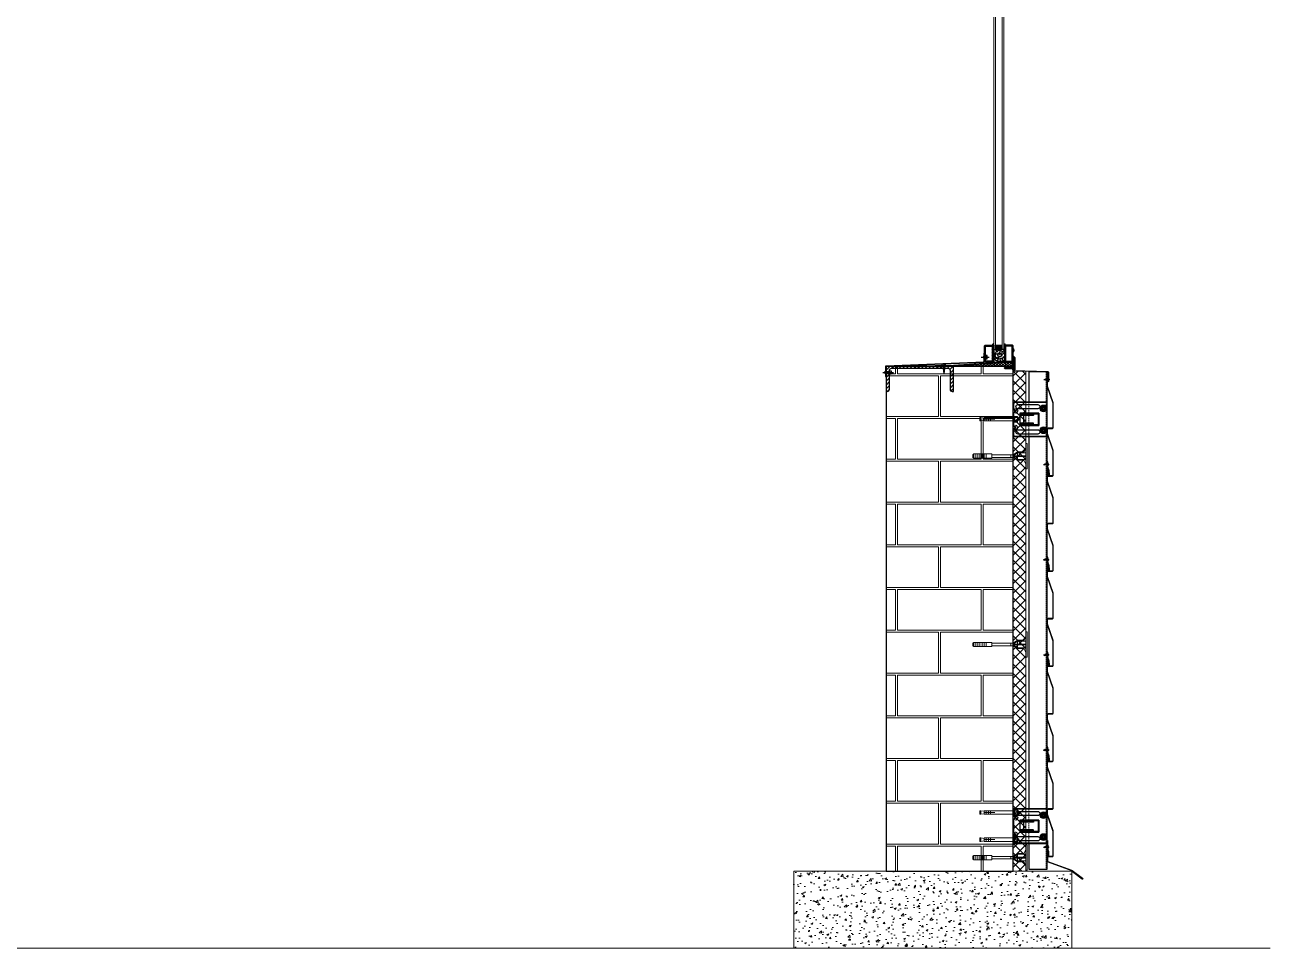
# Model space of a CAD drawing. Header units: millimetres. Extents: x 3616 to 17812, y 1698 to 9799.
# Drawn here: x 14854 to 17812, y 5411 to 7605 of the extents above; entities that cross this region are included whole.
import ezdxf

# ---------------------------------------------------------------- set-up
doc = ezdxf.new("R2010")
doc.units = ezdxf.units.MM
for name, pattern in [('ACAD_ISO02W100', [15, 12, -3]), ('невидимая2', [4.7625, 3.175, -1.5875]), ('ОСЕВАЯ', [50.8, 31.75, -6.35, 6.35, -6.35])]:
    doc.linetypes.add(name, pattern=pattern)
for name, color, linetype, lineweight in [('1', 250, 'Continuous', 30), ('2', 5, 'Continuous', 30), ('3', 4, 'Continuous', 15), ('30', 233, 'Continuous', 5), ('4', 233, 'Continuous', 30), ('6', 191, 'Continuous', 30), ('An', 6, 'Continuous', 20), ('brackets 80х80', 250, 'Continuous', 30), ('d1', 4, 'Continuous', 5), ('foam', 3, 'Continuous', 5), ('hatch', 6, 'Continuous', 5), ('hidden', 30, 'невидимая2', 5), ('Siding', 3, 'Continuous', 30)]:
    doc.layers.add(name, color=color, linetype=linetype, lineweight=lineweight)
for name, color, linetype in [('B', 82, 'Continuous'), ('base', 5, 'Continuous'), ('wall2', 250, 'Continuous')]:
    doc.layers.add(name, color=color, linetype=linetype)
pattern_1 = [(45, (17875.88, 1174.1216), (-4.4194174, 4.4194174), [])]

# ---------------------------------------------------------------- blocks, each defined once
blk = doc.blocks.new('wind det')
h = blk.add_hatch()
h.set_pattern_fill('LINE', color=256, scale=0.5, angle=45, style=0)
h.set_pattern_definition([(135, (189169.0732, -31589.4745), (1.122532015, 1.122532015), [])])
h.paths.add_polyline_path([(39219.5, 1501.2), (39223.5, 1501.2), (39223.5, 1489.7), (39223.5, 1471.2), (39219.5, 1471.2)])
h = blk.add_hatch()
h.set_pattern_fill('ANSI31', color=256, scale=20, style=0)
h.set_pattern_definition([(45, (17155.2826, 1174.1216), (-1.76776695, 1.76776695), [])])
h.paths.add_polyline_path([(39243.5, 1465.2), (39243.4, 1465.7), (39243.4, 1466.6), (39243.5, 1467), (39243.5, 1475.7), (39243.5, 1479.2, 0.414214), (39240.5, 1482.2), (39226.5, 1482.2, 0.414214), (39223.5, 1479.2), (39223.5, 1445.2, 0.414214), (39226.5, 1442.2), (39240.5, 1442.2, 0.414214), (39243.5, 1445.2)])
h.paths.add_polyline_path([(39241.5, 1445.2, -0.414214), (39240.5, 1444.2), (39226.5, 1444.2, -0.414214), (39225.5, 1445.2), (39225.5, 1479.2, -0.414214), (39226.5, 1480.2), (39240.5, 1480.2, -0.414214), (39241.5, 1479.2)], flags=16)
h.paths.add_polyline_path([(39273.5, 1479.2, -0.414214), (39274.5, 1480.2), (39288.5, 1480.2, -0.414214), (39289.5, 1479.2), (39289.5, 1474), (39291.5, 1474.2), (39291.5, 1479.2, 0.414214), (39288.5, 1482.2), (39278.4, 1482.2), (39274.5, 1482.2, 0.414214), (39271.5, 1479.2), (39271.5, 1452.2), (39271.5, 1445.2, 0.414214), (39274.5, 1442.2), (39288.5, 1442.2, 0.414214), (39291.5, 1445.2), (39291.5, 1465.5), (39291.5, 1470.2), (39289.5, 1470.5), (39289.5, 1445.2, -0.414214), (39288.5, 1444.2), (39275.5, 1444.2), (39274.5, 1444.2, -0.414214), (39273.5, 1445.2)])
h.paths.add_polyline_path([(39229.5, 1470.6), (39237.5, 1470.6), (39237.5, 1464.6), (39229.5, 1464.6)], flags=8)
h = blk.add_hatch()
h.set_pattern_fill('NET', color=256, scale=0.5, angle=45, style=0)
h.set_pattern_definition([(225, (91617.4024, -24835.7058), (1.122532015, -1.122532015), []), (315, (91617.4024, -24835.7058), (1.122532015, 1.122532015), [])])
h.paths.add_polyline_path([(39269.5, 1452.2), (39271.5, 1452.2), (39271.5, 1479.2), (39271.5, 1482.2), (39269.5, 1482.2)])
for points in [[(39223.5, 1467.2), (39219.5, 1471.2), (39223.5, 1471.2)], [(39249.5, 1452.2), (39249.5, 1449.2), (39265.5, 1449.2), (39265.5, 1452.2)]]:
    blk.add_hatch(color=256).paths.add_polyline_path(points)
h = blk.add_hatch()
h.set_pattern_fill('NET', color=256, scale=0.1, angle=-135, style=0)
h.set_pattern_definition([(135, (189169.07324, -31589.97448), (0.224506403, 0.224506403), []), (45, (189169.07324, -31589.97448), (0.224506403, -0.224506403), [])])
h.paths.add_polyline_path([(39243.5, 1452.2), (39245.5, 1452.2), (39245.5, 1438.7, -0.414214), (39242, 1442.2), (39243.5, 1442.2)])
h = blk.add_hatch()
h.set_pattern_fill('NET', color=256, scale=0.1, angle=-135, style=0)
h.set_pattern_definition([(135, (189170.07324, -31589.97448), (0.224506403, 0.224506403), []), (45, (189170.07324, -31589.97448), (0.224506403, -0.224506403), [])])
h.paths.add_polyline_path([(39271.5, 1442.2), (39273, 1442.2, -0.414214), (39269.5, 1438.7), (39269.5, 1452.2), (39271.5, 1452.2)])
at = {"layer": 'foam'}
h = blk.add_hatch(dxfattribs=at)
h.set_pattern_fill('HEX', color=256, scale=0.15, angle=-90, style=0)
h.set_pattern_definition([(90, (91617.4024, -24835.7058), (-0.824889, 1e-16), [0.47625, -0.9525]), (210, (91617.4024, -24835.7058), (0.4124445, -0.714374829), [0.47625, -0.9525]), (150, (91617.4024, -24835.2295), (-0.4124445, -0.714374829), [0.47625, -0.9525])])
h.paths.add_polyline_path([(39265.5, 1442.2), (39265.5, 1449.2), (39249.5, 1449.2), (39249.5, 1442.2)])
for p, q in [((39219.5, 1471.2), (39223.5, 1467.2)), ((39245.5, 1452.2), (39269.5, 1452.2)), ((39271.5, 1452.2), (39271.5, 1442.2)), ((39242, 1442.2), (39243.5, 1442.2)), ((39249.5, 1449.2), (39265.5, 1449.2)), ((39265.5, 1442.2), (39249.5, 1442.2)), ((39265.5, 1449.2), (39265.5, 1442.2)), ((39273, 1442.2), (39271.5, 1442.2))]:
    blk.add_line(p, q)
for points in [[(39223.5, 1471.2), (39219.5, 1471.2), (39219.5, 1501.2), (39223.5, 1501.2)], [(39243.5, 1452.2), (39269.5, 1452.2), (39269.5, 1482.2), (39243.5, 1482.2)], [(39271.5, 1452.2), (39269.5, 1452.2), (39269.5, 1482.2), (39271.5, 1482.2)]]:
    blk.add_lwpolyline(points, close=True)
for points in [[(39240.5, 1442.2, 0.414214), (39243.5, 1445.2), (39243.5, 1479.2, 0.414214), (39240.5, 1482.2), (39226.5, 1482.2, 0.414214), (39223.5, 1479.2), (39223.5, 1445.2, 0.414214), (39226.5, 1442.2)], [(39240.5, 1444.2, 0.414214), (39241.5, 1445.2), (39241.5, 1479.2, 0.414214), (39240.5, 1480.2), (39226.5, 1480.2, 0.414214), (39225.5, 1479.2), (39225.5, 1445.2, 0.414214), (39226.5, 1444.2)]]:
    blk.add_lwpolyline(points, format="xyb", close=True)
for points in [[(39278.4, 1482.2), (39288.5, 1482.2, -0.414214), (39291.5, 1479.2), (39291.5, 1445.2, -0.414214), (39288.5, 1442.2), (39274.5, 1442.2, -0.414214), (39271.5, 1445.2), (39271.5, 1479.2, -0.414214), (39274.5, 1482.2), (39278.4, 1482.2)], [(39275.5, 1444.2), (39274.5, 1444.2, -0.414214), (39273.5, 1445.2), (39273.5, 1479.2, -0.414214), (39274.5, 1480.2), (39288.5, 1480.2, -0.414214), (39289.5, 1479.2), (39289.5, 1445.2, -0.414214), (39288.5, 1444.2), (39275.5, 1444.2)]]:
    blk.add_lwpolyline(points, format="xyb")
blk.add_lwpolyline([(39241.5, 1475.7), (39241.5, 1478.2)])
for centre, radius, start, end in [((39240.5, 1479.2), 3, 360, 90), ((39245.5, 1442.2), 3.5, 180, 270), ((39269.5, 1442.2), 3.5, 270, 0)]:
    blk.add_arc(centre, radius, start, end)
at = {"layer": '3'}
for p, q in [((39245.5, 1452.2), (39245.5, 892.2)), ((39249.5, 1452.2), (39249.5, 892.2)), ((39265.5, 1452.2), (39265.5, 892.2)), ((39269.5, 1452.2), (39269.5, 892.2))]:
    blk.add_line(p, q, dxfattribs=at)
at = {"layer": 'B'}
blk.add_lwpolyline([(39243.5, 1452.2), (39269.5, 1452.2), (39269.5, 1482.2), (39243.5, 1482.2)], close=True, dxfattribs=at)
at = {"layer": 'B', "linetype": 'ByBlock'}
for points in [[(39243.5, 1477.6), (39244.2, 1478.1), (39245.8, 1479.1), (39247.5, 1479.9), (39249.2, 1480.4), (39250.8, 1480.8), (39252.4, 1481.1), (39254, 1481.3), (39255.5, 1481.4), (39257, 1481.3), (39258.4, 1481.1), (39259.7, 1480.8), (39261, 1480.4), (39262.2, 1479.8), (39263.4, 1479.1), (39264.5, 1478.3), (39265.5, 1477.4), (39266.4, 1476.5), (39267.3, 1475.4), (39268, 1474.4), (39268.7, 1473.3), (39269.2, 1472.2), (39269.5, 1471.6)], [(39251.5, 1471.6), (39249, 1476.1), (39247.3, 1480), (39246.6, 1482.2)], [(39253.9, 1477.1), (39255.2, 1482.2)], [(39257.5, 1471), (39259.6, 1474.7), (39261, 1478.1), (39261.9, 1481.2), (39262.1, 1482.2)], [(39245.2, 1474.8), (39243.5, 1476.6)], [(39248.2, 1469.4), (39243.5, 1470.8)], [(39253.4, 1465.4), (39246.6, 1462.2), (39243.5, 1462.1)], [(39250.4, 1460.6), (39249.4, 1459), (39248.4, 1457.6), (39247.4, 1456.5), (39246.5, 1455.6), (39245.7, 1454.7), (39245, 1453.9), (39244.3, 1453.1), (39243.7, 1452.2)], [(39255.3, 1469.9), (39257, 1469.1), (39258.3, 1468.3), (39259.3, 1467.5), (39259.9, 1466.7), (39260.3, 1465.9), (39260.5, 1465.1), (39260.5, 1464.4), (39260.4, 1463.8), (39260.3, 1463.2), (39260.1, 1462.7), (39259.8, 1462.3), (39259.5, 1461.9), (39259.2, 1461.6), (39258.7, 1461.3), (39258.3, 1461.1), (39257.8, 1461), (39257.2, 1460.9), (39256.6, 1460.9), (39255.9, 1460.9), (39255.3, 1460.9), (39254.6, 1461), (39254, 1461.2), (39253.4, 1461.4), (39252.9, 1461.6), (39252.4, 1461.9), (39252, 1462.3), (39251.6, 1462.7), (39251.3, 1463.2), (39251.1, 1463.7), (39250.9, 1464.2), (39250.8, 1464.8), (39250.7, 1465.5), (39250.6, 1466.1), (39250.7, 1466.8), (39250.9, 1467.5), (39251.3, 1468.2), (39251.8, 1468.7), (39252.7, 1469.2), (39253.8, 1469.6), (39255.3, 1469.9)], [(39257, 1464.9), (39255.3, 1460.5), (39254.3, 1456.3), (39253.9, 1452.3), (39253.9, 1452.2)], [(39260.1, 1459.2), (39265.1, 1452.7), (39265.2, 1452.2)], [(39260.4, 1470.4), (39266.2, 1473.2), (39269.5, 1476.7)], [(39262.3, 1463.9), (39264.1, 1463), (39265.5, 1462.5), (39266.6, 1462.1), (39267.6, 1462), (39268.5, 1462.1), (39269.5, 1462.5)], [(39269.5, 1454.3), (39269.2, 1453.8), (39268.5, 1452.6), (39268.2, 1452.2)]]:
    blk.add_lwpolyline(points, dxfattribs=at)
blk.add_lwpolyline([(39256.9, 1475.3), (39257.7, 1475.3), (39258.6, 1475.3), (39259.5, 1475.1), (39260.4, 1474.9), (39261.2, 1474.6), (39262, 1474.3), (39262.7, 1473.8), (39263.4, 1473.3), (39264, 1472.7), (39264.5, 1472), (39264.9, 1471.2), (39265.2, 1470.4), (39265.5, 1469.5), (39265.7, 1468.5), (39265.8, 1467.4), (39265.9, 1466.3), (39265.9, 1465.2), (39265.8, 1464), (39265.6, 1462.8), (39265.4, 1461.6), (39265.1, 1460.5), (39264.7, 1459.4), (39264.2, 1458.3), (39263.5, 1457.4), (39262.8, 1456.6), (39261.9, 1455.9), (39261, 1455.4), (39260, 1454.9), (39259, 1454.6), (39258, 1454.4), (39256.9, 1454.3), (39255.9, 1454.3), (39254.9, 1454.4), (39253.9, 1454.6), (39252.9, 1454.9), (39252, 1455.3), (39251, 1455.8), (39250.2, 1456.3), (39249.3, 1457), (39248.4, 1457.7), (39247.6, 1458.4), (39246.8, 1459.2), (39246, 1460.1), (39245.3, 1461), (39244.7, 1461.9), (39244.2, 1462.9), (39243.8, 1463.8), (39243.5, 1464.7), (39243.4, 1465.7), (39243.4, 1466.6), (39243.5, 1467.4), (39243.7, 1468.3), (39244.1, 1469), (39244.5, 1469.8), (39244.9, 1470.4), (39245.4, 1471), (39246, 1471.5), (39246.6, 1472), (39247.2, 1472.4), (39247.9, 1472.7), (39248.5, 1473), (39249.2, 1473.2), (39249.9, 1473.5), (39250.7, 1473.8), (39251.4, 1474), (39252.1, 1474.3), (39252.9, 1474.5), (39253.6, 1474.8), (39254.4, 1475), (39255.2, 1475.1), (39256, 1475.2)], close=True, dxfattribs=at)
blk = doc.blocks.new('5х20')
blk.add_line((0, 5.1), (0, -5.1))
at = {"layer": 'base'}
for p, q in [((0, 2.5), (-20, 0)), ((0, 3.2), (0, -3.2)), ((0, -2.5), (-20, 0))]:
    blk.add_line(p, q, dxfattribs=at)
blk.add_lwpolyline([(4.4, -0.6), (2.5, -0.6), (2.5, 0.6), (4.4, 0.6)], dxfattribs=at)
for centre, start, end in [((-1.1, -0.4), 10.5848, 78.3684), ((-1.1, 0.4), 281.6316, 349.4152)]:
    blk.add_arc(centre, 5.6, start, end, dxfattribs=at)
at = {"layer": 'Siding'}
blk.add_line((4.4, 0), (-20, 0), dxfattribs=at)
blk = doc.blocks.new('I 16')
blk.add_lwpolyline([(-60, 0), (0, 0), (0, 160), (-60, 160), (-60, 157, 0.414214), (-55, 152), (-10, 152, -0.414214), (-5, 147), (-5, 13, -0.414214), (-10, 8), (-55, 8, 0.414214), (-60, 3)], format="xyb", close=True)
blk = doc.blocks.new('4a')
at = {"linetype": 'Continuous'}
h = blk.add_hatch(dxfattribs=at)
h.set_pattern_fill('ANSI31', color=256, scale=50, style=0)
h.set_pattern_definition(pattern_1)
h.paths.add_polyline_path([(39373.5, 1547.2, 0.414214), (39368.5, 1552.2), (39365.5, 1552.2), (39365.5, 1492.2), (39386.1, 1492.2), (39386.8, 1497.2), (39378.5, 1497.2, -0.414214), (39373.5, 1502.2)])
h = blk.add_hatch(dxfattribs=at)
h.set_pattern_fill('ANSI31', color=256, scale=50, style=0)
h.set_pattern_definition(pattern_1)
h.paths.add_polyline_path([(39525.5, 1552.2), (39522.5, 1552.2, 0.414214), (39517.5, 1547.2), (39517.5, 1502.2, -0.414214), (39512.5, 1497.2), (39390.1, 1497.2), (39390.8, 1492.2), (39525.5, 1492.2)])
at = {"layer": 'foam', "linetype": 'Continuous'}
h = blk.add_hatch(dxfattribs=at)
h.set_pattern_fill('HONEY', color=256, scale=20, style=0)
h.set_pattern_definition([(0, (17875.8797, 1174.1216), (3.75, 2.1650635), [2.5, -5]), (120, (17875.8797, 1174.1216), (-3.75, 2.16506351), [2.5, -5]), (60, (17875.8797, 1174.1216), (8e-09, 4.33012701), [-5, 2.5])])
h.paths.add_polyline_path([(39223.5, 1492.2), (39223.5, 1479.2, -0.414214), (39226.5, 1482.2), (39226.5, 1483.7), (39243.4, 1483.7), (39365.4, 1492.2)])
for p, q in [((39526, 1497), (39526, 1516.3)), ((39526.3, 1492.8), (39526.3, 1516.3)), ((39526.8, 1492.8), (39526.8, 1516.3)), ((39525.5, 1492.2), (39223.5, 1492.2)), ((39291.5, 1480.8), (39292, 1480.8)), ((39291.5, 1480.8), (39291.5, 1461.5)), ((39292, 1480.8), (39292, 1461.5)), ((39292.3, 1481.1), (39292.3, 1461.5)), ((39292.8, 1481.1), (39292.8, 1461.5)), ((39408.5, 1490.7), (39365.5, 1490.7)), ((39525.7, 1492.2), (39375.2, 1492.2)), ((39525.5, 1497), (39526, 1497))]:
    blk.add_line(p, q)
at = {"linetype": 'Continuous'}
for p, q in [((39226.5, 1483.7), (39243.5, 1483.7)), ((39226.5, 1483.7), (39226.5, 1482.2)), ((39226.5, 1482.2), (39243.5, 1482.2)), ((39243.3, 1483.7), (39365.3, 1492.2)), ((39243.5, 1482.2), (39365.5, 1490.7)), ((39525.5, 1492.2), (39293.4, 1482.2)), ((39525.9, 1491.7), (39293.4, 1481.7)), ((39408.5, 1492.2), (39408.5, 1490.7))]:
    blk.add_line(p, q, dxfattribs=at)
at = {"color": 3, "linetype": 'ОСЕВАЯ'}
for p, q in [((39533.2, 1507), (39507.8, 1507)), ((39533.2, 1507), (39514.9, 1507)), ((39299.2, 1470.8), (39280.9, 1470.8))]:
    blk.add_line(p, q, dxfattribs=at)
for points in [[(39528.3, 1507), (39528.3, 1506), (39527.3, 1504), (39526.8, 1504), (39526.8, 1505), (39517.5, 1505), (39517.5, 1503), (39513.5, 1503), (39513.5, 1511), (39517.5, 1511), (39517.5, 1509), (39526.8, 1509), (39526.8, 1510), (39527.3, 1510), (39528.3, 1508), (39528.3, 1507)], [(39294.3, 1470.8), (39294.3, 1471.8), (39293.3, 1473.8), (39292.8, 1473.8), (39292.8, 1472.8), (39289.5, 1472.8), (39289.5, 1474.8), (39285.5, 1474.8), (39285.5, 1466.8), (39289.5, 1466.8), (39289.5, 1468.8), (39292.8, 1468.8), (39292.8, 1467.8), (39293.3, 1467.8), (39294.3, 1469.8), (39294.3, 1470.8)]]:
    blk.add_lwpolyline(points)
for centre, radius, start, end in [((39526.1, 1516.3), 0.688, 0, 180), ((39526.1, 1516.3), 0.138, 0, 180), ((39293.4, 1481.1), 1.1, 90, 180), ((39293.4, 1481.1), 0.55, 90, 180), ((39525.7, 1492.8), 1.1, 270, 0), ((39525.7, 1492.8), 0.55, 270, 0), ((39292.1, 1461.5), 0.688, 180, 0), ((39292.1, 1461.5), 0.138, 180, 0)]:
    blk.add_arc(centre, radius, start, end)
at = {"linetype": 'Continuous', "rotation": 270}
blk.add_blockref('I 16', (39365.5, 1492.2), dxfattribs=at)
at = {"rotation": 270}
blk.add_blockref('5х20', (39388.5, 1490.7), dxfattribs=at)
blk = doc.blocks.new('deco')
at = {"layer": '3'}
for p, q in [((-0.29, 0), (-0.29, 1.2)), ((0.29, 0), (0.29, 1.2))]:
    blk.add_line(p, q, dxfattribs=at)
at = {"layer": '4'}
for p, q in [((0, 1.48), (-0.5, 1)), ((-0.5, 0), (-0.5, 1)), ((0.5, 0), (-0.5, 0)), ((0, 1.48), (0.5, 1)), ((0.5, 0), (0.5, 1)), ((1.52, 0), (-1.52, 0)), ((-1.52, 0), (-1.52, -0.11)), ((-1.52, -0.11), (1.52, -0.11)), ((-0.08, -0.23), (-0.46, -0.23)), ((0.08, -0.17), (-0.08, -0.17)), ((-0.08, -0.17), (-0.08, -0.23)), ((0.08, -0.23), (0.08, -0.17)), ((0.46, -0.23), (0.08, -0.23)), ((1.52, -0.11), (1.52, 0))]:
    blk.add_line(p, q, dxfattribs=at)
for major_axis, start_param, end_param in [((-1.52, 0), 0.791077, 1.266344), ((1.52, 0), -1.266344, -0.791077)]:
    blk.add_ellipse((0, 0.24), major_axis=major_axis, ratio=0.329918, start_param=start_param, end_param=end_param, dxfattribs=at)
blk = doc.blocks.new('AN1')
at = {"color": 0, "linetype": 'ACAD_ISO02W100', "lineweight": 13, "ltscale": 5}
for p, q in [((-276.1, 96.7), (-266, 96.7)), ((-276.1, 92.2), (-266, 92.2)), ((-276.1, 87.2), (-266, 87.2)), ((-276.1, 82.2), (-266, 82.2)), ((-276.1, 77.1), (-266, 77.1)), ((-276.1, 72.1), (-266, 72.1)), ((-276.1, 67.1), (-266, 67.1)), ((-274.2, 8.3), (-268.2, 8.3)), ((-270.2, 3.2), (-270.2, -27)), ((-281, -6.8), (-261.1, -6.8))]:
    blk.add_line(p, q, dxfattribs=at)
blk.add_lwpolyline([(-276.1, 53.7), (-266, 53.7), (-266, 96.7), (-267.9, 98.9), (-274.5, 98.9), (-276.1, 96.7)], close=True, dxfattribs=at)
for points in [[(-274.2, 53.7), (-274.2, 3.2), (-281, -6.8), (-281, -22.2), (-290.1, -27)], [(-253, -27), (-261.1, -22.2), (-261.1, -6.8), (-268.2, 3.2), (-268.2, 53.7)], [(-278.9, -27), (-278.9, -6.8), (-272.2, 3.2), (-272.2, -27)], [(-270.2, 3.2), (-263.1, -6.8), (-263.1, -27)], [(-301.4, -30), (-241, -30), (-241, -27), (-301.4, -27), (-301.4, -30)]]:
    blk.add_lwpolyline(points, dxfattribs=at)
blk = doc.blocks.new('R1')
at = {"layer": '6'}
for points in [[(9082.7, 701.5), (9078, 698.8), (9078, 693.3), (9082.7, 690.5), (9087.5, 693.3), (9087.5, 698.8)], [(9134.7, 701.5), (9130, 698.8), (9130, 693.3), (9134.7, 690.5), (9139.5, 693.3), (9139.5, 698.8)]]:
    blk.add_lwpolyline(points, close=True, dxfattribs=at)
for centre, radius in [((9082.7, 696), 8), ((9082.7, 696), 6.5), ((9082.7, 696), 5.5), ((9082.7, 696), 4.76), ((9134.7, 696), 8), ((9134.7, 696), 6.5), ((9134.7, 696), 5.5), ((9134.7, 696), 4.76)]:
    blk.add_circle(centre, radius, dxfattribs=at)
at = {"layer": 'brackets 80х80'}
blk.add_line((9095.7, 648.6), (9121.7, 648.6), dxfattribs=at)
for points in [[(9124.9, 625.7, -0.648545), (9132.5, 625.4, 0.31825), (9134.4, 624), (9147.7, 624, 0.414214), (9149.7, 626), (9149.7, 705), (9067.7, 705), (9067.7, 626, 0.414214), (9069.7, 624), (9083.1, 624, 0.31825), (9085, 625.4, -0.708231), (9092.5, 625.4, 0.31825), (9094.4, 624), (9122.7, 624, 0.282892), (9124.9, 625.7), (9124.9, 625.7)], [(9068.7, 705), (9068.7, 627, 0.414214), (9070.7, 625), (9082.4, 625, 0.290053), (9084.2, 626.2, -0.633394), (9093.3, 626.2, 0.290053), (9095.1, 625), (9122.4, 625, 0.290053), (9124.2, 626.2, -0.633394), (9133.3, 626.2, 0.290053), (9135.1, 625), (9146.7, 625, 0.414214), (9148.7, 627), (9148.7, 705)], [(9096.6, 640.8), (9097.5, 642.2), (9097.5, 671.2, -1), (9099.5, 671.2), (9099.5, 642.2), (9100.5, 640.8)], [(9120.9, 640.8), (9119.9, 642.2), (9119.9, 671.2, 1), (9117.9, 671.2), (9117.9, 642.2), (9117, 640.8)], [(9082.5, 630.4, 0.317681), (9083.7, 630.9, -0.786444), (9093.7, 630.9, 0.315935), (9095.2, 630.4, 1.393721)], [(9135, 630.4, -0.317681), (9133.7, 630.9, 0.786444), (9123.7, 630.9, -0.315935), (9122.3, 630.4, -1.393721)]]:
    blk.add_lwpolyline(points, format="xyb", dxfattribs=at)
for points in [[(9073.7, 682.5, -1), (9083.7, 682.5), (9083.7, 635.5, -1), (9073.7, 635.5)], [(9133.7, 682.5, -1), (9143.7, 682.5), (9143.7, 635.5, -1), (9133.7, 635.5)]]:
    blk.add_lwpolyline(points, format="xyb", close=True, dxfattribs=at)
for points in [[(9094.2, 685), (9094.2, 640), (9123.2, 640), (9123.2, 685)], [(9094.2, 685), (9123.2, 685)], [(9094.2, 640), (9095.7, 648.6), (9095.7, 683.5), (9121.7, 683.5), (9121.7, 648.6), (9123.2, 640)]]:
    blk.add_lwpolyline(points, dxfattribs=at)
at = {"layer": 'hidden'}
for points in [[(9078.8, 694, -0.8), (9078.8, 698), (9086.6, 698, -0.8), (9086.6, 694)], [(9130.8, 694, -0.8), (9130.8, 698), (9138.6, 698, -0.8), (9138.6, 694)]]:
    blk.add_lwpolyline(points, format="xyb", close=True, dxfattribs=at)
for centre in [(9082.7, 696), (9134.7, 696)]:
    blk.add_circle(centre, 2, dxfattribs=at)
blk = doc.blocks.new('8х70')
at = {"layer": 'An'}
for p, q in [((-4, 3), (-4, 9)), ((-4, 2.6), (-4, 3)), ((-4, 1), (-4, 1.6)), ((-3, 11), (-2, 12)), ((-2, 12), (2, 12)), ((3, 11), (2, 12)), ((4, 3), (4, 9)), ((4, 2.4), (4, 3)), ((4, 1), (4, 1.4)), ((-4, -55), (4, -55)), ((0, -70), (0, -45)), ((-4, -60), (4, -60)), ((-4, -65), (4, -65)), ((-4, -78), (-3, -70)), ((4, -78), (3, -70))]:
    blk.add_line(p, q, dxfattribs=at)
at = {"layer": 'An', "lineweight": 5}
for p, q in [((-2, 12), (-2, 9)), ((2, 12), (2, 9))]:
    blk.add_line(p, q, dxfattribs=at)
at = {"layer": 'An'}
for points in [[(-7.6, 0), (7.6, 0), (7.6, 1), (-7.6, 1)], [(-7, 3), (7, 3), (7, 9), (-7, 9)], [(-4, 0), (4, 0), (4, -70), (-4, -70)], [(-3, 9), (3, 9), (3, 11), (-3, 11)], [(-4, -80), (4, -80), (4, -78), (-4, -78)]]:
    blk.add_lwpolyline(points, close=True, dxfattribs=at)
for points in [[(-7, 3), (0, 2), (0, 1), (-7, 2), (-7, 3)], [(0, 3), (7, 2), (7, 1), (0, 2), (0, 3)]]:
    blk.add_lwpolyline(points, dxfattribs=at)
blk = doc.blocks.new('a4')
at = {"layer": '2'}
for p, q in [((-1.1, 0), (-0.5, 0.1)), ((-1.1, 0), (1.1, 0)), ((-0.5, 1), (0, 1.13)), ((-0.5, 0.1), (-0.5, 1)), ((-0.5, 1), (0.5, 1)), ((0.5, 0.1), (-0.5, 0.1)), ((0, 1.13), (0.5, 1)), ((0.5, 1), (0.5, 0.1)), ((1.1, 0), (0.5, 0.1))]:
    blk.add_line(p, q, dxfattribs=at)
at = {"layer": '3'}
for p, q in [((-0.3, 0.1), (-0.3, 1.05)), ((0.3, 0.1), (0.3, 1.05))]:
    blk.add_line(p, q, dxfattribs=at)

msp = doc.modelspace()

# ---------------------------------------------------------------- hatches: boundary and pattern name
at = {"layer": '30', "lineweight": 5}
h = msp.add_hatch(dxfattribs=at)
h.set_pattern_fill('ANSI37', color=256, scale=5, style=0)
h.set_pattern_definition([(45, (11740.451, 5754.737), (-11.22532, 11.22532), []), (135, (11740.451, 5754.737), (-11.22532, -11.22532), [])])
h.paths.add_polyline_path([(17201.7, 6782.5), (17231.7, 6781.8), (17231.7, 5593.5), (17201.7, 5593.5)])
at = {"layer": 'foam'}
h = msp.add_hatch(dxfattribs=at)
h.set_pattern_fill('CROSS', color=256, scale=0.05, style=0)
h.set_pattern_definition([(0, (9436.83737, 5715.50713), (0.3175, 0.3175), [0.15875, -0.47625]), (90, (9436.91675, 5715.42776), (-0.3175, 0.3175), [0.15875, -0.47625])])
edge = h.paths.add_edge_path()
edge.add_ellipse((17202.7, 6831.5), major_axis=(0, 3.53), ratio=0.280419, start_angle=0, end_angle=360)
at = {"layer": 'hatch'}
h = msp.add_hatch(dxfattribs=at)
h.set_pattern_fill('AR-B816C', color=253, scale=0.5, style=0)
h.set_pattern_definition([(0, (11745.45, 5754.74), (101.6, 101.6), [198.4375, -4.7625]), (0, (11643.85, 5759.5), (101.6, 101.6), [198.4375, -4.7625]), (90, (11745.45, 5754.74), (-101.6, 101.6), [-106.3625, 96.8375]), (90, (11740.69, 5754.74), (-101.6, 101.6), [-106.3625, 96.8375])])
h.paths.add_polyline_path([(16899.7, 5593.7), (17201.7, 5593.7), (17201.7, 6793.7), (16899.7, 6793.7)])
h = msp.add_hatch(dxfattribs=at)
h.set_pattern_fill('AR-CONC', color=256, scale=0.25, style=0)
h.set_pattern_definition([(50, (16046.357, 5683.96), (45.5462, -3.9848), [4.7625, -52.3875]), (355, (16046.357, 5683.96), (-8.8107, 47.7642), [3.81, -41.91]), (100.451, (16050.152, 5683.63), (36.7356, 43.7792), [4.0475, -44.5225]), (46.184, (16046.357, 5696.66), (67.7698, -10.5106), [7.1437, -78.5812]), (96.6356, (16052.004, 5695.785), (59.351, 61.8564), [6.0712, -66.7837]), (351.184, (16046.36, 5696.66), (59.351, 61.8563), [5.715, -62.865]), (21, (16052.707, 5693.485), (37.9037, -25.5664), [4.7625, -52.3875]), (326, (16052.707, 5693.485), (15.4505, 46.047), [3.81, -41.91]), (71.4514, (16055.865, 5691.355), (53.3541, 20.4807), [4.0475, -44.5225]), (37.5, (16046.357, 5683.96), (0.77215, 21.13876), [0, -41.402, 0, -42.545, 0, -42.06875]), (7.5, (16046.357, 5683.96), (16.7049, 25.04514), [0, -24.257, 0, -40.4495, 0, -16.03375]), (327.5, (16032.196, 5683.96), (33.89765, -1.43219), [0, -15.875, 0, -49.53, 0, -65.7225]), (317.5, (16025.846, 5683.96), (37.0323, 6.3566), [0, -20.6375, 0, -32.893, 0, -46.6725])])
h.paths.add_polyline_path([(16680.2, 5410.9), (17340.6, 5410.6), (17340.6, 5593.4), (16680.2, 5593.4)])

# ---------------------------------------------------------------- linework, layer by layer
at = {"color": 253}
msp.add_lwpolyline([(16899.7, 5593.7), (17201.7, 5593.7), (17201.7, 6793.7), (16899.7, 6793.7)], close=True, dxfattribs=at)
at = {"layer": '2'}
for points in [[(17238.7, 5659.6), (17238.7, 5597.9), (17282.7, 5597.9), (17282.7, 6780.1), (17238.7, 6780.1), (17238.7, 6708.5)], [(17238.7, 6625.1), (17238.7, 5741.6)]]:
    msp.add_lwpolyline(points, dxfattribs=at)
at = {"layer": '30'}
msp.add_lwpolyline([(17201.7, 6782.5), (17231.7, 6781.8), (17231.7, 5593.5), (17201.7, 5593.5)], close=True, dxfattribs=at)
at = {"layer": '6'}
msp.add_lwpolyline([(17201.2, 6793.7), (17201.2, 6793.7, 0.668179), (17201.2, 6793.7), (17201.7, 6793.7, -0.414214), (17201.7, 6793.7), (17201.7, 6793.7, -0.414214), (17201.7, 6793.7), (17201.7, 6784.8, 0.416672), (17203.1, 6783.1), (17284, 6781, -0.364404), (17285.2, 6779.7), (17285.2, 6757.5, -1.001209), (17283.2, 6757.5), (17283.2, 6757.5), (17283.2, 6766.5), (17283.2, 6766.5), (17283.2, 6766.5), (17283.7, 6766.5), (17283.7, 6766.5), (17283.7, 6766.5), (17283.7, 6757.5), (17283.7, 6757.5, 1), (17284.7, 6757.5), (17284.7, 6779.8, 0.371159), (17284.2, 6780.5), (17202.6, 6782.5, -0.32381), (17201.2, 6784.4), (17201.2, 6793.7, 0.414214), (17201.2, 6793.7), (17201.2, 6793.7, 0.414214), (17201.2, 6793.7), (17201.2, 6793.7)], format="xyb", dxfattribs=at)
for points in [[(17342.5, 5592.6), (17365.8, 5575.2, 0.414214), (17366.5, 5575.3, 0.414214), (17366.4, 5576), (17341.5, 5594.6, 0.073717), (17341.2, 5594.8), (17284.3, 5615.5, -0.315299), (17282.7, 5617.9), (17282.7, 5666.5), (17283.2, 5666.5), (17283.2, 5617.9, 0.315299), (17284.5, 5616), (17341.3, 5595.3, -0.073717), (17341.8, 5595), (17366.7, 5576.4, -0.414214), (17366.9, 5575), (17366.9, 5575, -0.414214), (17365.5, 5574.8), (17342.2, 5592.2)], [(17285.2, 5628.4), (17285.2, 5638.4, 0.163705), (17284.3, 5642.2, -0.065644), (17283.2, 5645.7), (17283.2, 5655.7), (17283.7, 5655.7), (17283.7, 5645.7, 0.064352), (17284.8, 5642.4, -0.16173), (17285.7, 5638.4), (17285.7, 5628.4)]]:
    msp.add_lwpolyline(points, format="xyb", close=True, dxfattribs=at)
at = {"layer": 'd1'}
msp.add_lwpolyline([(3616, 5410.6), (17812, 5410.6)], dxfattribs=at)
at = {"layer": 'foam'}
msp.add_ellipse((17202.7, 6831.5), major_axis=(0, 3.53), ratio=0.280419, dxfattribs=at)
at = {"layer": 'hatch'}
msp.add_lwpolyline([(16680.2, 5410.9), (17340.6, 5410.6), (17340.6, 5593.4), (16680.2, 5593.4)], close=True, dxfattribs=at)
at = {"layer": 'hidden'}
msp.add_line((17279.7, 6780.1), (17279.7, 5597.9), dxfattribs=at)
for points in [[(17238.7, 6708.5), (17238.7, 6626.1)], [(17238.7, 5740.6), (17238.7, 5659.6)]]:
    msp.add_lwpolyline(points, dxfattribs=at)
for points in [[(17283.2, 6561.4), (17283.2, 6558.4), (17283.7, 6558.4), (17283.7, 6561.4)], [(17283.2, 6335.2), (17283.2, 6332.2), (17283.7, 6332.2), (17283.7, 6335.2)], [(17283.2, 6335.2), (17283.2, 6332.2), (17283.7, 6332.2), (17283.7, 6335.2)], [(17283.2, 6109), (17283.2, 6106), (17283.7, 6106), (17283.7, 6109)], [(17283.2, 5882.9), (17283.2, 5879.9), (17283.7, 5879.9), (17283.7, 5882.9)], [(17283.2, 5882.9), (17283.2, 5879.9), (17283.7, 5879.9), (17283.7, 5882.9)]]:
    msp.add_lwpolyline(points, close=True, dxfattribs=at)
at = {"layer": 'Siding'}
for points in [[(17282.7, 6771.2), (17282.7, 6758.7), (17282.7, 6745.7), (17296.2, 6706.7), (17296.2, 6647.2, -0.377396), (17295.1, 6646.2), (17284.4, 6646.1, 0.413519), (17282.7, 6644.4), (17282.7, 6632.7), (17296.2, 6593.7), (17296.2, 6534.3, -0.404656), (17295.1, 6533.2), (17283.7, 6533.1), (17283.7, 6538.5), (17284.1, 6539.5), (17284.1, 6543), (17283.6, 6543), (17283.6, 6539.6), (17283.2, 6538.6), (17283.2, 6532.6), (17295.1, 6532.7, 0.405546), (17296.7, 6534.3), (17296.7, 6593.7), (17296.7, 6593.7), (17283.2, 6632.7), (17283.2, 6644.4), (17283.2, 6644.4, -0.414214), (17284.4, 6645.6), (17295.1, 6645.7), (17295.1, 6645.7, 0.382843), (17296.7, 6647.2), (17296.7, 6706.7), (17283.2, 6745.7), (17283.2, 6758.7), (17283.2, 6771.2), (17283.2, 6771.2)], [(17283.2, 6566.4), (17283.2, 6555.6, 0.074412), (17283.4, 6554.6), (17286, 6546), (17287.1, 6535.5, -0.398209), (17286.6, 6535.1, -0.253287), (17285.8, 6535.5, -0.247026), (17285.8, 6536.4, -0.013633), (17286.2, 6537.6, 0.081757), (17286.3, 6539.3), (17285.7, 6545.1, 0.990058), (17282.7, 6545.1), (17282.7, 6532.6), (17282.7, 6519.5), (17296.2, 6480.5), (17296.2, 6421, -0.377396), (17295.1, 6420.1), (17284.4, 6419.9, 0.413519), (17282.7, 6418.2), (17282.7, 6406.5), (17296.2, 6367.5), (17296.2, 6308.2, -0.404656), (17295.1, 6307.1), (17283.7, 6306.9), (17283.7, 6312.3), (17284.1, 6313.3), (17284.1, 6316.8), (17283.6, 6316.8), (17283.6, 6313.4), (17283.2, 6312.4), (17283.2, 6306.4), (17295.1, 6306.6, 0.405546), (17296.7, 6308.2), (17296.7, 6367.6), (17296.7, 6367.6), (17283.2, 6406.6), (17283.2, 6418.2), (17283.2, 6418.2, -0.414214), (17284.4, 6419.4), (17295.1, 6419.6), (17295.1, 6419.6, 0.382843), (17296.7, 6421), (17296.7, 6480.6), (17283.2, 6519.6), (17283.2, 6532.6), (17283.2, 6545.1), (17283.2, 6545.1, -1), (17285.2, 6545.1), (17285.8, 6539.3, -0.079849), (17285.7, 6537.7, 0.012939), (17285.3, 6536.6, 0.242715), (17285.4, 6535.2, 0.256034), (17286.6, 6534.6, 0.412321), (17287.6, 6535.6), (17286.5, 6546.1), (17283.8, 6554.7, -0.074412), (17283.7, 6555.6), (17283.7, 6566.4)], [(17283.2, 6340.2), (17283.2, 6329.4, 0.074412), (17283.4, 6328.4), (17286, 6319.8), (17287.1, 6309.4, -0.398209), (17286.6, 6308.9, -0.253287), (17285.8, 6309.3, -0.247026), (17285.8, 6310.2, -0.013633), (17286.2, 6311.4, 0.081757), (17286.3, 6313.1), (17285.7, 6318.9, 0.990058), (17282.7, 6318.9), (17282.7, 6306.4), (17282.7, 6293.3), (17296.2, 6254.3), (17296.2, 6194.9, -0.377396), (17295.1, 6193.9), (17284.4, 6193.7, 0.413519), (17282.7, 6192), (17282.7, 6180.3), (17296.2, 6141.3), (17296.2, 6082, -0.404656), (17295.1, 6080.9), (17283.7, 6080.7), (17283.7, 6086.1), (17284.1, 6087.1), (17284.1, 6090.6), (17283.6, 6090.6), (17283.6, 6087.2), (17283.2, 6086.2), (17283.2, 6080.2), (17295.1, 6080.4, 0.405546), (17296.7, 6082), (17296.7, 6141.4), (17296.7, 6141.4), (17283.2, 6180.4), (17283.2, 6192), (17283.2, 6192, -0.414214), (17284.4, 6193.2), (17295.1, 6193.4), (17295.1, 6193.4, 0.382843), (17296.7, 6194.8), (17296.7, 6254.4), (17283.2, 6293.4), (17283.2, 6306.4), (17283.2, 6318.9), (17283.2, 6318.9, -1), (17285.2, 6318.9), (17285.8, 6313.1, -0.079849), (17285.7, 6311.6, 0.012939), (17285.3, 6310.4, 0.242715), (17285.4, 6309.1, 0.256034), (17286.6, 6308.4, 0.412321), (17287.6, 6309.4), (17286.5, 6319.9), (17283.8, 6328.6, -0.074412), (17283.7, 6329.4), (17283.7, 6340.2)], [(17283.2, 6114), (17283.2, 6103.3, 0.074412), (17283.4, 6102.2), (17286, 6093.6), (17287.1, 6083.2, -0.398209), (17286.6, 6082.7, -0.253287), (17285.8, 6083.1, -0.247026), (17285.8, 6084.1, -0.013633), (17286.2, 6085.2, 0.081757), (17286.3, 6086.9), (17285.7, 6092.7, 0.990058), (17282.7, 6092.7), (17282.7, 6080.2), (17282.7, 6067.1), (17296.2, 6028.1), (17296.2, 5968.7, -0.377396), (17295.1, 5967.7), (17284.4, 5967.5, 0.413519), (17282.7, 5965.8), (17282.7, 5954.1), (17296.2, 5915.1), (17296.2, 5855.8, -0.404656), (17295.1, 5854.7), (17283.7, 5854.5), (17283.7, 5859.9), (17284.1, 5860.9), (17284.1, 5864.4), (17283.6, 5864.4), (17283.6, 5861), (17283.2, 5860), (17283.2, 5854), (17295.1, 5854.2, 0.405546), (17296.7, 5855.8), (17296.7, 5915.2), (17296.7, 5915.2), (17283.2, 5954.2), (17283.2, 5965.8), (17283.2, 5965.8, -0.414214), (17284.4, 5967), (17295.1, 5967.2), (17295.1, 5967.2, 0.382843), (17296.7, 5968.7), (17296.7, 6028.2), (17283.2, 6067.2), (17283.2, 6080.2), (17283.2, 6092.7), (17283.2, 6092.7, -1), (17285.2, 6092.7), (17285.8, 6086.9, -0.079849), (17285.7, 6085.4, 0.012939), (17285.3, 6084.2, 0.242715), (17285.4, 6082.9, 0.256034), (17286.6, 6082.2, 0.412321), (17287.6, 6083.2), (17286.5, 6093.7), (17283.8, 6102.4, -0.074412), (17283.7, 6103.3), (17283.7, 6114)], [(17283.2, 5887.9), (17283.2, 5877.1, 0.074412), (17283.4, 5876.1), (17286, 5867.4), (17287.1, 5857, -0.398209), (17286.6, 5856.5, -0.253287), (17285.8, 5857, -0.247026), (17285.8, 5857.9, -0.013633), (17286.2, 5859.1, 0.081757), (17286.3, 5860.8), (17285.7, 5866.6, 0.990058), (17282.7, 5866.5), (17282.7, 5854), (17282.7, 5840.9), (17296.2, 5801.9), (17296.2, 5742.5, -0.377396), (17295.1, 5741.5), (17284.4, 5741.4, 0.413519), (17282.7, 5739.7), (17282.7, 5727.9), (17296.2, 5688.9), (17296.2, 5629.6, -0.404656), (17295.1, 5628.5), (17283.7, 5628.4), (17283.7, 5633.8), (17284.1, 5634.8), (17284.1, 5638.3), (17283.6, 5638.3), (17283.6, 5634.9), (17283.2, 5633.9), (17283.2, 5627.9), (17295.1, 5628, 0.405546), (17296.7, 5629.6), (17296.7, 5689), (17296.7, 5689), (17283.2, 5728), (17283.2, 5739.7), (17283.2, 5739.7, -0.414214), (17284.4, 5740.9), (17295.1, 5741), (17295.1, 5741, 0.382843), (17296.7, 5742.5), (17296.7, 5802), (17283.2, 5841), (17283.2, 5854), (17283.2, 5866.5), (17283.2, 5866.5, -1), (17285.2, 5866.5), (17285.8, 5860.7, -0.079849), (17285.7, 5859.2, 0.012939), (17285.3, 5858.1, 0.242715), (17285.4, 5856.7, 0.256034), (17286.6, 5856, 0.412321), (17287.6, 5857), (17286.5, 5867.5), (17283.8, 5876.2, -0.074412), (17283.7, 5877.1), (17283.7, 5887.9)]]:
    msp.add_lwpolyline(points, format="xyb", close=True, dxfattribs=at)

# ---------------------------------------------------------------- block references
at = {"xscale": -1}
msp.add_blockref('wind det', (56425.1, 6501.5), dxfattribs=at)
at = {"rotation": 180}
for name in ['wind det', '4a']:
    msp.add_blockref(name, (56425.1, 8285.9), dxfattribs=at)
at = {"layer": '1', "xscale": 2, "yscale": 7, "zscale": 2, "rotation": 89.99999999999132}
for p in [(17285.2, 6762.1), (17283.7, 6559.9), (17283.7, 6333.7), (17283.7, 6107.5), (17283.7, 5881.4), (17283.7, 5650.7)]:
    msp.add_blockref('deco', p, dxfattribs=at)
at = {"layer": 'An', "rotation": 270}
for p in [(17202.7, 6667.5), (17202.7, 5732.8), (17202.7, 5668.4)]:
    msp.add_blockref('8х70', p, dxfattribs=at)
at = {"layer": 'brackets 80х80', "rotation": 270}
for p in [(16577.7, 15776.2), (16577.7, 14809.3)]:
    msp.add_blockref('R1', p, dxfattribs=at)
at = {"layer": 'd1', "xscale": 4, "yscale": 19, "zscale": 4, "rotation": 90}
msp.add_blockref('a4', (17201.7, 6789.2), dxfattribs=at)
at = {"layer": 'wall2', "lineweight": 20, "rotation": 90}
for p in [(17204.7, 6851.1), (17204.7, 6403.4), (17204.7, 5896.9)]:
    msp.add_blockref('AN1', p, dxfattribs=at)

doc.saveas('drawing.dxf')
